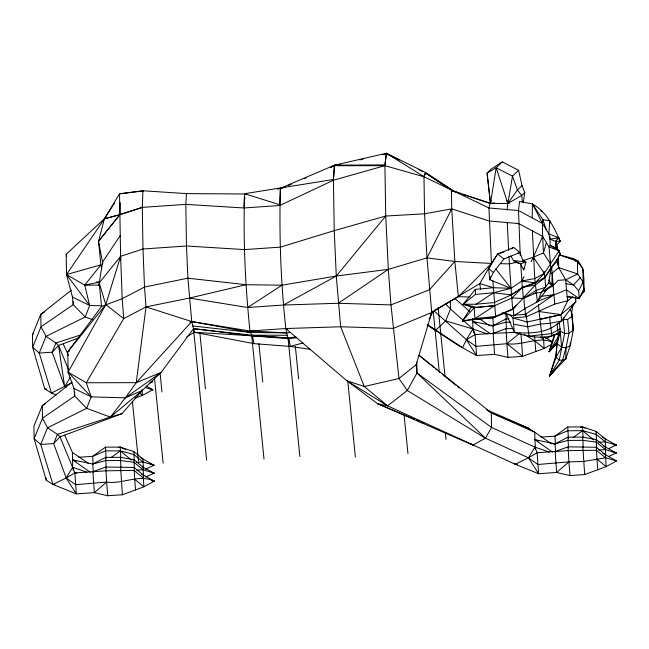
<?xml version="1.0" encoding="UTF-8"?>
<svg xmlns="http://www.w3.org/2000/svg" width="649" height="649" viewBox="0 0 649 649"><rect width="100%" height="100%" fill="white"/><g stroke="black" fill="none" stroke-linecap="round" stroke-linejoin="round"><path stroke-width="0.97" d="M559.503 331.209L557.28 341.041L555.917 355.344L549.565 375.958L565.79 358.783L565.977 347.823L568.986 333.229L567.607 319.389L571.923 316.306L571.883 313.516L570.228 309.313M532.188 217.894L532.472 203.924L519.557 201.45L518.494 210.536L520.238 255.455M120.252 202.707L119.927 214.624L98.526 241.298L104.384 218.778L114.589 202.95M533.859 293.421L541.42 292.342L551.828 285.244L552.185 273.124L551.536 266.682M141.498 474.013L154.275 481.136L143.883 486.807L122.401 494.757L107.734 495.747L94.34 492.648L76.314 493.889L66.174 477.98L53.664 443.567L57.412 434.376L110.322 417.129L125.346 397.845L136.249 382.659L146.017 306.912L144.5 287.036L142.983 249.005L142.301 207.38L142.942 190.782L186.531 193.613L246.579 193.994M279.776 205.052L280.376 188.283L334.478 165.187L386.439 153.253L425.582 172.512L453.7 190.993L490.466 203.453L507.859 203.47L509.611 202.869M490.555 201.49L488.948 207.98L491.439 263.445L488.64 268.67L489.744 279.711L511.023 288.326L521.918 280.985L534.76 278.543L544.316 273.367L559.114 250.79L555.585 247.675L550.125 245.452L549.979 236.634M424 176.682L386.439 153.253L384.889 164.895L334.478 165.187L333.416 179.505L244.576 193.702L243.927 207.55M244.592 194.294C243.115 239.879 245.265 285.633 249.962 330.998L251.65 335.2L264.013 459.062M507.088 209.984L507.964 201.523M186.531 193.613L185.801 204.378L186.474 246.003L187.902 278.194L191.755 321.571L194.392 332.288L195.106 332.466M532.472 203.924L542.913 219.743L549.719 220.692L548.827 233.916L550.019 239.157L555.487 241.371L560.282 241.233C553.865 227.004 546.693 211.866 532.472 203.924L542.434 223.394L548.827 233.916L558.903 237.777L555.487 241.371L555.585 247.675L557.223 249.857M331.014 167.264L334.478 165.187L333.424 180.252L334.243 230.638L336.279 276.036L340.652 326.763L364.284 386.504L387.567 405.836L515.241 464.262L538.589 473.713L556.607 472.472L570.009 475.571L584.676 474.581L606.15 466.623L616.55 460.96L602.897 453.367M554.1 370.571L549.565 375.958L555.95 357.404L557.28 341.041M524.043 269.246L525.917 262.196L523.256 261.677L519.954 252.469L503.884 259.008L493.37 272.41L489.744 279.711L489.946 277.796M579.525 296.982L579.314 298.686L567.161 296.658L565.62 279.824L558.7 267.639L557.134 259.641L558.7 267.639L552.185 273.124L550.247 273.326M616.55 460.96L605.558 457.764L583.638 461.48L568.905 461.877L537.883 464.506L528.448 457.805L485.436 438.197L407.296 390.511L398.981 378.505L390.966 304.9L388.329 269.359L385.725 216.028L384.906 165.649L386.439 153.253M502.326 313.175L513.773 315.909L524.611 308.81L537.38 301.89L541.42 292.342L548.624 282.842L551.033 268.637L550.425 263.908L543.448 252.883L542.645 236.398L542.434 223.394L542.913 219.743L546.198 229.592M523.191 202.967L524.781 192.485L522.015 185.622L518.616 170.289L502.31 161.893L491.682 168.708L487.091 173.088L490.466 203.453L494.416 202.804M502.31 161.893L496.185 167.734L490.466 203.453L463.135 194.53M524.781 192.485L521.723 195.406L507.859 203.47L512.499 176.139L518.616 170.289M559.616 331.785L558.878 335.695L556.225 333.675M571.38 313.662L572.913 305.906L571.477 306.936M572.686 330.268L573.262 327.356L571.883 313.516M491.05 200.541L490.466 203.453L487.091 173.088L496.185 167.734L512.499 176.139L517.423 190.011L521.723 195.406L522.38 202.034M489.744 279.711L490.498 276.807M573.262 327.356L573.31 330.146L570.236 345.649L565.977 347.823L562.553 360.39L549.565 375.958L551.966 370.409M546.409 242.604L543.448 252.883L533.34 257.199L523.272 260.533M284.976 186.985L280.392 188.956C279.07 235.506 280.79 282.226 285.811 328.532L346.777 380.679L377.54 403.678L387.567 405.836L407.296 390.511L416.999 373.029L416.171 364.689L431.747 312.469L426.969 257.888L424.568 213.813L423.967 176.755L425.582 172.512L423.959 176.26M295.993 336.969L288.026 337.991L251.65 335.2L193.491 328.686L161.057 372.461L142.301 390.455L122.028 413.64L110.322 417.129L86.666 408.326L74.708 396.036L73.954 388.459L68.104 372.153L105.779 304.6L120.609 256.298L119.538 193.767L142.942 190.782L142.983 191.22L142.942 190.782M552.989 334.908L554.384 334.819L549.176 351.726L557.28 343.134M555.917 355.344L555.95 357.404L559.276 359.927L562.553 360.39L565.79 358.783L570.236 345.649L570.187 342.859M555.236 334.097L549.176 351.726L555.649 344.027M471.393 306.88L462.364 321.044L474.93 318.586L495.609 316.469L512.71 309.443L535.401 284.952L544.925 277.764L551.739 266.796M564.054 317.596L563.243 319.689L564.622 333.529L559.276 359.927L549.565 375.958L551.634 372.477M542.434 223.394L518.494 210.536L488.948 207.98L423.967 176.755L384.906 165.649L333.424 180.252L279.751 205.506L243.91 207.972L185.801 204.378L142.301 207.38L119.927 214.6L104.384 218.778L66.19 254.246L66.514 274.559L84.711 285.146L89.684 305.476L85.181 316.955L46.047 336.377L39.232 353.088L51.474 393.067L56.147 394.957M518.024 253.013L519.954 252.469L513.659 247.48L497.588 254.019L491.439 263.445L454.852 261.474L426.969 257.888L388.329 269.359L336.279 276.036L281.95 285.187L246.06 284.708L187.902 278.194L144.5 287.036L122.199 298.702L101.552 306.433L67.772 351.847L68.104 372.153L86.301 382.748L91.168 396.847L86.666 408.326L47.531 427.748L40.717 444.46L52.967 484.438L76.314 493.889L74.862 472.918L60.032 436.866L57.412 434.376L47.531 427.748L42.493 418.175L42.282 405.657L72.104 382.123M427.35 325.319L435.844 330.098L445.676 320.898L450.471 308.997L450.341 301.209M71.658 382.788L51.474 393.067L44.757 388.84L32.653 347.272L32.45 334.754L40.798 314.286L71.398 290.127M514.113 315.122L513.773 315.909L513.318 308.559L515.168 306.36M550.774 348.018L549.176 351.726L557.613 341.601M101.552 306.433L99.208 282.94L120.609 256.298L142.983 249.005L186.474 246.003L244.584 249.597L280.433 247.131L334.243 230.638L385.725 216.028L424.568 213.813L451.745 208.856L489.159 220.984L518.713 223.548L542.645 236.398L531.231 261.604M583.816 288.797L579.314 298.686L566.488 289.852L536.123 301.972M524.035 276.579L521.918 280.985L522.291 287.548L511.396 294.881L494.222 302.548L476.139 304.211L463.135 304.267L475.36 289.381L493.443 287.718L511.023 288.326L512.71 309.443L516.401 305.006M430.425 315.187L431.747 312.469L433.199 311.171L439.3 372.299M426.969 257.888L451.745 208.856L451.436 190.214L425.59 173.015L425.728 173.997M429.086 319.194L433.199 311.171M579.281 296.771L579.314 298.686L578.616 290.736L583.143 282.039L582.932 269.027L578.137 260.947L573.091 258.489L559.454 254.935M98.38 285.325L99.776 282.713M551.033 268.637L552.964 265.1M555.95 357.404L561.669 347.223L559.324 322.147M414.646 419.319L377.54 403.678L472.959 445.084L485.436 438.197L491.561 427.448L491.317 412.853L419.035 355.279M550.717 349.113L549.176 351.726L558.367 336.539M142.301 207.38L119.927 214.673L104.384 218.859L119.538 193.767M70.173 377.572L64.681 386.609L66.255 387.729M504.03 251.958L497.588 254.019L488.64 268.67L493.37 272.41M450.633 210.552L451.745 208.856L454.852 261.474L458.364 296.731L431.747 312.469L393.31 328.402L340.652 326.763L285.811 328.532L249.962 330.998L191.755 321.571L146.017 306.912L123.708 318.578L86.301 382.748L136.249 382.659L161.057 372.461L125.346 397.845L91.168 396.847L73.954 388.459M120.268 235.473L102.688 261.88L99.208 282.94L105.779 304.6L123.708 318.578L122.199 298.702L120.609 256.298L120.665 260.298M512.71 309.443L513.318 308.559L495.609 316.469L495.958 317.142L462.364 321.044L463.67 319.551M506.853 200.646L507.859 203.47L517.423 190.011L522.015 185.622M558.302 322.951C546.977 333.635 529.081 333.554 514.397 332.507L506.342 313.962M509.627 314.627L512.937 317.937L514.397 332.507C528.57 336.669 544.073 340.068 558.067 333.489L557.175 324.524L561.628 320.857L575.768 301.858L575.704 297.85M565.247 256.744L577.432 260.955L577.651 273.959L565.62 279.824L558.148 280.327L553.021 285.714L546.823 289.495L537.38 301.89L534.76 278.543L532.399 230.898M99.695 285.122L84.711 285.146L100.871 264.792L101.666 268.751M92.75 319.77L85.181 316.955L73.223 304.665L72.469 297.088L66.514 274.559L100.879 264.841L98.526 241.298L119.927 214.511M105.779 304.6L67.772 351.847L69.475 350.914M385.725 216.028L336.279 276.036L283.467 305.03L247.618 307.504L189.411 298.069L146.017 306.912M580.182 296.22L584.1 291.628L583.889 278.616L582.932 269.027L577.432 260.955L559.397 254.935M454.852 261.474L429.476 289.746L390.966 304.9L338.307 303.27L283.467 305.03M136.249 382.659L191.755 321.571L250.83 332.475L286.72 332.896L290.687 332.418M559.373 332.061L558.067 333.489L559.543 332.166M580.222 277.74L573.521 284.919L566.017 283.759M32.45 334.754L33.724 333.416M79.21 337.748L58.548 345.495L52.171 352.196L39.232 353.088L32.653 347.272L41.001 326.804L40.798 314.286L44.83 311.828M559.268 255.503L560.493 254.238L559.114 250.79L550.125 245.452L549.038 246.928L550.425 263.908L550.376 260.89M558.854 252.047L560.493 254.238L544.657 277.577L535.101 282.899L522.291 287.548L535.101 282.899L544.316 273.367L544.235 271.42M465.982 301.639L463.135 304.267L474.127 307.748L474.93 318.586L494.806 305.63L511.98 297.964L522.559 287.393L535.401 284.952M104.384 218.859L66.514 274.559L89.684 305.476L101.747 305.825M552.291 266.001L557.45 261.239M152.369 481.266L154.275 481.136C138.862 473.794 122.766 484.454 106.631 482.053L94.34 492.648L92.888 471.677L105.811 467.02L134.043 467.434L143.234 474.946L143.883 486.807L134.692 479.295L134.043 467.434M568.078 446.845L568.905 461.877L556.607 472.472L555.155 451.501L568.078 446.845L596.317 447.258L605.509 454.771L606.15 466.623L596.958 459.119L596.317 447.258M110.322 417.129L142.301 390.455L125.346 397.845M544.616 291.312L546.823 289.495M520.092 332.953L506.869 343.686L475.847 346.363L466.412 339.654L434.197 311.058M416.171 364.689L398.981 378.505L364.284 386.504L346.777 380.679L387.567 405.836M508.905 256.233L511.023 288.326L493.524 292.756L475.441 294.419L463.135 304.267L476.723 307.293L494.806 305.63L495.609 316.469M572.889 296.853L567.713 300.73L554.822 304.057L526.25 316.785L512.937 317.937L527.134 322.001L561.004 314.627L575.768 301.858L575.298 297.088M110.963 457.683L120.308 450.86L133.832 454.527L143.023 462.031L154.016 465.236L145.344 469.235M573.237 437.507L582.583 430.676L596.106 434.351L605.298 441.855L616.29 445.06L608.486 448.662M513.562 324.167L527.734 326.796L540.568 323.989L550.198 323.324L561.628 320.857L563.243 319.689L567.607 319.389M494.481 316.85L492.875 318.002L478.857 318.967M152.62 465.333L154.016 465.236L142.975 459.038L133.783 451.534L120.252 447.112L105.487 447.137L92.637 456.328L78.618 457.294M614.895 445.149L616.29 445.06L605.249 438.862L596.058 431.358L582.518 426.937L567.761 426.961L554.911 436.152L540.893 437.118M515.055 315.057L525.39 314.384L553.857 294.711L552.185 273.124M338.307 303.27L388.329 269.359M476.139 304.211L493.524 292.756L511.396 294.881L522.559 287.393L523.281 298.483L511.98 297.964M247.618 307.504L281.95 285.187M45.511 403.694L42.282 405.657L33.935 426.125L34.137 438.643L46.241 480.211L52.967 484.438L54.987 484.592M511.144 248.981L513.659 247.48M186.62 336.872L194.392 332.288L288.026 337.991L288.87 338.681L290.346 346.436L310.092 349.3M143.283 477.94L134.092 470.428L105.868 470.809L74.862 472.918L66.174 477.98L52.967 484.438M434.935 310.173L479.773 283.621L491.439 263.445L458.364 296.731L470.03 296.991M549.468 297.185L553.857 294.711L554.822 304.057M145.993 385.912L152.791 389.724L142.391 395.387L134.976 398.178M551.918 344.181L544.113 348.432L522.64 356.342L507.964 357.38L494.57 354.33L476.553 355.563L457.099 344.684L430.806 327.396M464.076 320.135L462.364 321.044L474.127 307.748L494.806 305.63L492.883 280.92M541.355 279.63L544.925 277.764L545.622 287.247L536.025 290.428L523.281 298.483L536.601 292.675M490.993 325.814L492.997 325.676L505.887 318.983L508.84 318.967M145.465 477.015L154.146 473.186L143.105 467.207L133.921 459.695L120.414 457.326L105.649 457.35L92.758 464.003L72.534 459.849L90.26 472.237M553.029 443.965L555.033 443.827L567.924 437.175L582.688 437.142L596.188 439.519L605.379 447.031L616.42 453.01L608.608 456.45M513.554 463.208L515.241 464.262L528.448 457.805L537.137 452.742L568.143 450.625L596.366 450.252L605.558 457.764M149.189 383.299L152.661 381.766L150.828 381.198M545.704 338.64L554.384 334.819M288.643 185.411L291.393 184.235M304.235 178.718L306.068 177.931M330.82 167.304L334.486 165.73L340.368 164.375M494.716 317.223L492.875 318.002L493.467 326.577M497.483 316.055L503.94 313.329M560.29 328.8L551.504 333.602L529.024 336.141L526.031 314.108M122.028 413.64L60.032 436.866L53.664 443.567L40.717 444.46L34.137 438.643L42.493 418.175L74.708 396.036L74.643 392.093M512.937 328.621L506.042 328.654L493.118 333.359L475.1 334.592L472.894 328.97L472.723 318.724M80.938 334.852L55.919 343.005L52.171 352.196L64.681 386.609L58.548 345.495L55.919 343.005L46.047 336.377L41.001 326.804L73.223 304.665L73.175 301.712M277.496 189.208L280.376 188.283L280.392 189.07M302.937 342.948L290.346 346.436L253.97 343.646L194.392 332.288M490.498 333.911L472.772 321.523L492.997 325.676L505.936 322.22L510.86 322.188M552.534 452.061L534.808 439.673L555.033 443.827L567.98 440.411L582.737 440.355L596.236 442.083L605.42 449.595L616.42 453.01L612.591 451.866M542.24 337.602L539.976 319.438L561.004 314.627L567.713 300.73L567.161 296.658L569.149 296.293M189.411 298.069L246.06 284.708M359.976 159.873L362.921 159.2M382.529 154.697L386.447 153.797L399.192 160.052M522.769 259.705L525.917 262.196L520.474 263.713L515.841 262.464L509.287 263.892L500.363 263.672M84.711 285.146L99.346 282.104L96.336 282.015M189.784 321.969L191.755 321.571M118.361 447.477L120.252 447.112L125.508 449.514M580.636 427.302L582.518 426.937L585.147 428.137M475.271 319.251L480.252 318.31M550.019 239.157L558.903 237.777L557.11 237.38M552.68 342.234C537.843 335.89 522.356 346.087 506.869 343.686L506.042 328.654M540.966 296.374L553.857 294.711M120.495 193.783L142.934 190.928M296.836 337.658L288.87 338.681L252.502 335.882L193.491 328.686L206.617 460.133M105.811 467.02L106.631 482.053L75.609 484.681L66.174 477.98L72.656 467.296L72.412 452.394L64.697 435.203M516.831 223.678L518.713 223.548M557.24 248.234L557.645 250.06L556.209 242.629L557.313 248.226M151.266 381.863L152.661 381.766M151.395 389.822L152.791 389.724L149.911 388.808M152.75 473.283L154.146 473.186L143.153 469.771L136.452 470.16M136.331 462.421L143.023 462.031L142.975 459.038L140.598 457.529M598.605 442.245L605.298 441.855L605.249 438.862L602.085 436.85M598.727 449.976L605.42 449.595L605.379 447.031L603.643 446.09M514.965 332.369L493.118 333.359L494.57 354.33M334.486 165.73L384.906 165.649M299.862 456.596L288.026 337.991L287.199 335.273L251.65 335.2L252.502 335.882L253.97 343.646M249.962 330.998L286.72 332.896L287.199 335.273M515.241 464.262L517.261 464.416M567.161 296.658L572.962 297.137M74.862 472.918L76.825 473.089M451.712 190.79L453.7 190.993M192.672 325.968L250.83 332.475M523.256 261.677L513.448 260.484L510.747 255.933M538.556 304.632L539.043 311.528L561.004 314.627L561.628 320.857M565.977 347.823L561.669 347.223L557.321 343.832L560.217 331.047L564.622 333.529L568.986 333.229L573.31 330.146L571.923 316.306M535.101 282.899L521.918 280.985L520.668 263.397M502.375 313.061L508.24 314.092M44.757 388.84L46.687 389.23M525.982 427.569L527.962 427.991L534.687 432.218L551.609 443.859M145.457 387.591L152.791 389.724M445.676 320.898L472.894 328.97L487.099 333.878M152.231 472.61L154.146 473.186M493.443 287.718L479.773 283.621L480.601 289.462M244.592 194.359L244.576 193.702L279.743 204.751M151.404 480.219L154.275 481.136M453.708 191.455L460.303 193.605M472.772 321.523L476.561 322.788M534.808 439.673L538.597 440.939M72.534 459.849L76.322 461.115M549.127 452.02L534.93 447.12L491.561 427.448L416.999 373.029L416.828 362.231M86.861 472.204L72.656 467.296L73.321 470.127M559.114 250.79L549.038 246.928L542.645 236.398M548.624 282.842L553.021 285.714L552.989 283.702M540.674 211.047L542.442 211.744M611.893 443.299L616.29 445.06M149.619 463.475L154.016 465.236M487.35 410.444L491.317 412.853L527.962 427.991L529.341 429.484M416.504 420.106L419.286 421.282M421.144 422.061L423.927 423.237M486.791 409.803L527.962 427.991L529.227 429.451M491.317 412.853L534.687 432.218L535.368 449.011M72.469 297.088L89.684 305.476M418.305 169.438L422.856 171.669M287.596 329.489L285.811 328.532L286.72 332.896M451.436 190.214L452.953 191.041M544.316 337.05L552.818 341.812M470.574 443.632L472.959 445.084M524.173 334.34L534.922 340.887L544.113 348.432L543.489 337.569M565.62 279.824L573.521 284.919L578.616 290.736M427.383 324.581L462.559 347.669L466.412 339.654L472.894 328.97L450.471 308.997L445.547 303.919M425.59 173.015L452.88 190.911M544.925 277.764L544.316 273.367L533.34 257.199L533.494 259.186M479.092 318.505L489.573 325.717M72.412 452.394L88.524 463.483M497.588 254.019L503.884 259.008M419.035 355.311L433.946 367.456M435.52 368.737L437.085 370.011M438.659 371.293L440.225 372.567M442.577 374.489L455.923 385.352M457.496 386.626L459.062 387.907M143.583 475.774L143.153 469.771L133.962 462.266L120.463 460.53L105.706 460.595L92.758 464.003L93.351 472.586M540.455 337.05L543.521 339.565M139.324 392.872L142.391 395.387L141.993 389.481M515.841 262.464L513.448 260.484L520.474 263.713L523.394 269.327M593.721 439.892L582.583 430.676L567.818 430.741L554.911 436.152L555.439 443.778M131.447 460.068L120.308 450.86L105.544 450.917L92.637 456.328L93.164 463.954M454.714 298.329L469.657 311.447M573.091 258.489L574.479 259.738M578.624 263.486L580.011 264.735M416.999 373.029L485.436 438.197M68.104 372.153L91.168 396.847M495.722 268.889L511.023 288.326M527.962 427.991L529.089 429.662M558.327 237.769L560.282 241.233L556.615 245.03L555.487 241.371M548.859 279.979L551.828 285.244M524.83 314.116L526.25 316.785M63.213 343.832L68.486 355.595M58.548 345.495L68.494 369.476M496.185 167.734L507.859 203.47M473.778 332.75L472.894 328.97L475.125 334.876L476.553 355.563L466.412 339.654L475.1 334.592M66.19 254.246L66.62 256.177M98.526 241.339L102.891 263.835M551.845 335.598L549.581 317.093M539.043 311.528L539.976 319.438M154.438 377.783L163.118 463.135M132.445 401.853L138.48 461.147M584.1 291.628L583.143 282.039L577.651 273.959L558.7 267.639L558.505 255.633M523.621 268.232L523.808 270.122M507.307 222.996L507.258 222.558L508.629 250.482M438.148 307.577L444.971 375.868M445.303 432.429L446.001 439.446M384.889 164.895L384.938 165.373M404.14 415.36L407.953 453.537M347.783 381.044L355.376 457.156M295.384 346.688L298.597 378.854M244.576 193.702L244.673 194.676M258.935 343.743L262.764 382.074M199.851 332.791L205.457 388.978M160.092 372.915L161.966 391.98M596.958 459.119L597.81 469.803M584.676 474.581L582.843 446.82M568.905 461.877L570.009 475.571M535.774 351.571L534.662 336.953M507.964 357.38L506.869 343.686L522.64 356.342L521.001 334.308M134.692 479.295L135.536 489.979M122.401 494.757L120.568 466.996M106.631 482.053L107.734 495.747M605.298 441.855L605.736 447.859M605.42 449.595L605.858 455.598M596.545 440.355L596.058 431.358M596.666 448.086L596.188 439.519M583.078 437.564L582.518 426.937M583.24 447.242L582.688 437.142M568.362 438.14L567.761 426.961M568.524 447.818L567.924 437.175M505.847 313.475L506.261 319.024M506.415 328.702L505.887 318.983M143.023 462.031L143.461 468.034M134.27 460.53L133.783 451.534M134.4 468.27L133.921 459.695M120.803 457.748L120.252 447.112M120.965 467.418L120.414 457.326M106.087 458.324L105.487 447.137M106.249 467.994L105.649 457.35M555.033 443.827L555.625 452.402M492.997 325.676L493.589 334.259M523.84 297.112L524.611 308.81M524.976 307.537L525.39 314.384M565.766 357.412L565.79 358.783M549.719 220.692L549.768 223.718M545.59 285.576L545.622 287.247M542.913 219.743L542.945 221.755M475.36 289.381L475.441 294.419M143.105 467.207L143.153 469.771M46.209 478.224L46.241 480.211M534.93 447.12L528.448 457.805L538.589 473.713L537.137 452.742L534.93 447.12M577.432 260.955L575.582 261.085L577.432 260.955M280.546 198.643L280.498 195.884L280.546 198.643M244.673 199.316L244.641 197.328L244.673 199.308"/></g></svg>
